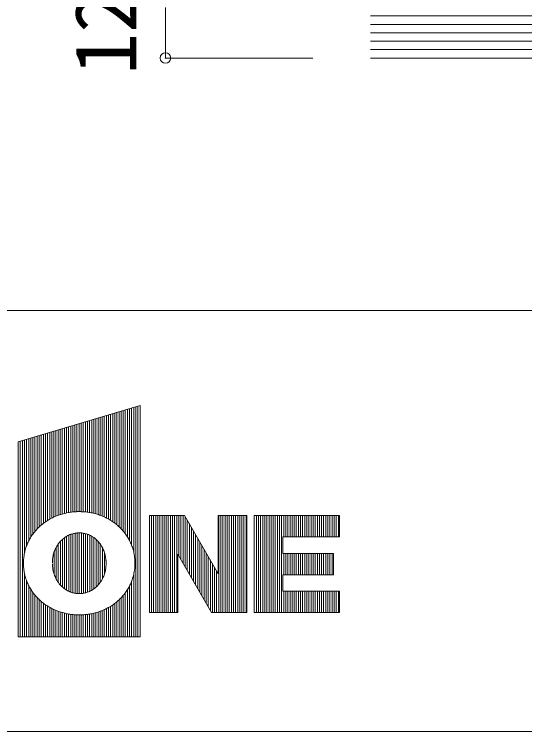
# Model space of a CAD drawing. Units: millimetres on the paper, with parts at other scales. Extents: x -489 to 198, y -138 to 282.
# Drawn here: x -82.07 to -57.85, y -138 to -103.92 of the extents above; entities that cross this region are included whole.
import ezdxf
from ezdxf.enums import TextEntityAlignment as Align

# ---------------------------------------------------------------- set-up
doc = ezdxf.new("R2010")
doc.units = ezdxf.units.MM
doc.header["$PDMODE"] = 32
doc.header["$PDSIZE"] = 0.5
for name, color, linetype, lineweight in [('0-3_仕上げ', 2, 'Continuous', 9), ('0-B_寸法', 7, 'Continuous', 9), ('F-0_補助線', 7, 'Continuous', 9), ('F-1_枠', 7, 'Continuous', 9)]:
    doc.layers.add(name, color=color, linetype=linetype, lineweight=lineweight)
doc.styles.add('ＭＳ ゴシック', font='')
doc.styles.get('ＭＳ ゴシック').set_extended_font_data('MS Gothic')

msp = doc.modelspace()

# ---------------------------------------------------------------- linework, layer by layer
at = {"layer": '0-3_仕上げ', "color": 7}
for p, q in [((-65.169, -104), (-18.669, -104)), ((-65.169, -104.4), (-18.669, -104.4)), ((-65.169, -104.8), (-18.669, -104.8)), ((-65.169, -105.2), (-18.669, -105.2)), ((-65.169, -105.6), (-18.669, -105.6))]:
    msp.add_line(p, q, dxfattribs=at)
at = {"layer": '0-3_仕上げ'}
msp.add_line((-65.169, -106), (-18.669, -106), dxfattribs=at)
at = {"layer": '0-B_寸法', "color": 4}
for q in [(-74.896, -103.6), (-67.896, -106)]:
    msp.add_line((-74.896, -106), q, dxfattribs=at)
at = {"layer": '0-B_寸法'}
msp.add_point((-74.896, -106), dxfattribs=at)
at = {"layer": 'F-0_補助線', "color": 3, "lineweight": 18}
msp.add_line((-197.2, -118), (197.8, -118), dxfattribs=at)
at = {"layer": 'F-0_補助線'}
for p, q in [((-76.601, -122.652), (-76.601, -128.924)), ((-76.501, -122.623), (-76.501, -129.147)), ((-76.402, -122.593), (-76.402, -129.47)), ((-76.302, -122.563), (-76.302, -133.5)), ((-76.202, -122.533), (-76.202, -133.5)), ((-76.102, -122.503), (-76.102, -133.5)), ((-77.798, -123.01), (-77.798, -127.8)), ((-77.698, -122.98), (-77.698, -127.848)), ((-77.599, -122.95), (-77.599, -127.901)), ((-77.499, -122.921), (-77.499, -127.96)), ((-77.399, -122.891), (-77.399, -128.025)), ((-77.299, -122.861), (-77.299, -128.097)), ((-77.2, -122.831), (-77.2, -128.176)), ((-77.1, -122.801), (-77.1, -128.265)), ((-77, -122.772), (-77, -128.364)), ((-76.9, -122.742), (-76.9, -128.475)), ((-76.801, -122.712), (-76.801, -128.602)), ((-76.701, -122.682), (-76.701, -128.749)), ((-78.895, -123.338), (-78.895, -127.55)), ((-78.795, -123.308), (-78.795, -127.553)), ((-78.696, -123.278), (-78.696, -127.561)), ((-78.596, -123.248), (-78.596, -127.573)), ((-78.496, -123.219), (-78.496, -127.588)), ((-78.396, -123.189), (-78.396, -127.606)), ((-78.297, -123.159), (-78.297, -127.628)), ((-78.197, -123.129), (-78.197, -127.654)), ((-78.097, -123.099), (-78.097, -127.684)), ((-77.997, -123.07), (-77.997, -127.719)), ((-77.898, -123.04), (-77.898, -127.757)), ((-79.992, -123.666), (-79.992, -127.723)), ((-79.892, -123.636), (-79.892, -127.689)), ((-79.793, -123.606), (-79.793, -127.658)), ((-79.693, -123.576), (-79.693, -127.632)), ((-79.593, -123.546), (-79.593, -127.608)), ((-79.493, -123.517), (-79.493, -127.589)), ((-79.394, -123.487), (-79.394, -127.573)), ((-79.294, -123.457), (-79.294, -127.563)), ((-79.194, -123.427), (-79.194, -127.555)), ((-79.095, -123.397), (-79.095, -127.55)), ((-78.995, -123.368), (-78.995, -127.548)), ((-81.189, -124.023), (-81.189, -128.618)), ((-81.089, -123.993), (-81.089, -128.489)), ((-80.99, -123.964), (-80.99, -128.376)), ((-80.89, -123.934), (-80.89, -128.276)), ((-80.79, -123.904), (-80.79, -128.187)), ((-80.69, -123.874), (-80.69, -128.106)), ((-80.591, -123.844), (-80.591, -128.033)), ((-80.491, -123.815), (-80.491, -127.967)), ((-80.391, -123.785), (-80.391, -127.908)), ((-80.291, -123.755), (-80.291, -127.854)), ((-80.192, -123.725), (-80.192, -127.805)), ((-80.092, -123.695), (-80.092, -127.762)), ((-81.887, -124.232), (-81.887, -133.5)), ((-81.787, -124.202), (-81.787, -133.5)), ((-81.688, -124.172), (-81.688, -133.5)), ((-81.588, -124.142), (-81.588, -129.532)), ((-81.488, -124.113), (-81.488, -129.178)), ((-81.388, -124.083), (-81.388, -128.948)), ((-81.289, -124.053), (-81.289, -128.768)), ((-75.658, -127.729), (-75.658, -132.346)), ((-75.558, -127.729), (-75.558, -132.346)), ((-75.459, -127.729), (-75.459, -132.346)), ((-75.359, -127.729), (-75.359, -132.346)), ((-75.259, -127.729), (-75.259, -132.346)), ((-75.159, -127.729), (-75.159, -132.346)), ((-75.06, -127.729), (-75.06, -132.346)), ((-74.96, -127.729), (-74.96, -132.346)), ((-74.86, -127.729), (-74.86, -132.346)), ((-74.76, -127.729), (-74.76, -132.346)), ((-74.661, -127.729), (-74.661, -132.346)), ((-74.561, -127.729), (-74.561, -132.346)), ((-74.461, -127.729), (-74.461, -132.346)), ((-74.361, -127.729), (-74.361, -132.346)), ((-74.262, -127.729), (-74.262, -129.661)), ((-74.162, -127.729), (-74.162, -129.833)), ((-74.062, -127.729), (-74.062, -130.006)), ((-73.963, -127.773), (-73.963, -130.179)), ((-72.367, -127.729), (-72.367, -132.346)), ((-72.267, -127.729), (-72.267, -132.346)), ((-72.167, -127.729), (-72.167, -132.346)), ((-72.068, -127.729), (-72.068, -132.346)), ((-71.968, -127.729), (-71.968, -132.346)), ((-71.868, -127.729), (-71.868, -132.346)), ((-71.768, -127.729), (-71.768, -132.346)), ((-71.669, -127.729), (-71.669, -132.346)), ((-71.569, -127.729), (-71.569, -132.346)), ((-71.469, -127.729), (-71.469, -132.346)), ((-71.369, -127.729), (-71.369, -132.346)), ((-71.27, -127.729), (-71.27, -132.346)), ((-71.17, -127.729), (-71.17, -132.346)), ((-71.07, -127.729), (-71.07, -132.346)), ((-70.68, -127.729), (-70.68, -132.346)), ((-70.58, -127.729), (-70.58, -132.346)), ((-70.481, -127.729), (-70.481, -132.346)), ((-70.381, -127.729), (-70.381, -132.346)), ((-70.281, -127.729), (-70.281, -132.346)), ((-70.181, -127.729), (-70.181, -132.346)), ((-70.082, -127.729), (-70.082, -132.346)), ((-69.982, -127.729), (-69.982, -132.346)), ((-69.882, -127.729), (-69.882, -132.346)), ((-69.782, -127.729), (-69.782, -132.346)), ((-69.683, -127.729), (-69.683, -132.346)), ((-69.583, -127.729), (-69.583, -132.346)), ((-69.483, -127.729), (-69.483, -132.346)), ((-69.383, -127.729), (-69.383, -132.346)), ((-69.284, -127.729), (-69.284, -128.744)), ((-69.184, -127.729), (-69.184, -128.744)), ((-69.084, -127.729), (-69.084, -128.744)), ((-68.984, -127.729), (-68.984, -128.744)), ((-68.885, -127.729), (-68.885, -128.744)), ((-68.785, -127.729), (-68.785, -128.744)), ((-68.685, -127.729), (-68.685, -128.744)), ((-68.586, -127.729), (-68.586, -128.744)), ((-68.486, -127.729), (-68.486, -128.744)), ((-68.386, -127.729), (-68.386, -128.744)), ((-68.286, -127.729), (-68.286, -128.744)), ((-68.187, -127.729), (-68.187, -128.744)), ((-68.087, -127.729), (-68.087, -128.744)), ((-67.987, -127.729), (-67.987, -128.744)), ((-67.887, -127.729), (-67.887, -128.744)), ((-67.788, -127.729), (-67.788, -128.744)), ((-67.688, -127.729), (-67.688, -128.744)), ((-67.588, -127.729), (-67.588, -128.744)), ((-67.488, -127.729), (-67.488, -128.744)), ((-67.389, -127.729), (-67.389, -128.744)), ((-67.289, -127.729), (-67.289, -128.744)), ((-67.189, -127.729), (-67.189, -128.744)), ((-67.09, -127.729), (-67.09, -128.744)), ((-66.99, -127.729), (-66.99, -128.744)), ((-66.89, -127.729), (-66.89, -128.744)), ((-66.79, -127.729), (-66.79, -128.744)), ((-66.691, -127.729), (-66.691, -128.744)), ((-73.863, -127.946), (-73.863, -130.351)), ((-73.763, -128.118), (-73.763, -130.524)), ((-73.663, -128.291), (-73.663, -130.697)), ((-79.686, -131.213), (-79.686, -128.785)), ((-79.586, -131.281), (-79.586, -128.718)), ((-79.486, -131.336), (-79.486, -128.665)), ((-79.387, -131.378), (-79.387, -128.626)), ((-79.287, -131.406), (-79.287, -128.597)), ((-79.187, -131.426), (-79.187, -128.573)), ((-79.088, -131.442), (-79.088, -128.561)), ((-78.988, -131.444), (-78.988, -128.558)), ((-78.888, -131.441), (-78.888, -128.561)), ((-78.788, -131.429), (-78.788, -128.576)), ((-78.689, -131.405), (-78.689, -128.595)), ((-78.589, -131.376), (-78.589, -128.623)), ((-78.489, -131.337), (-78.489, -128.665)), ((-78.389, -131.283), (-78.389, -128.72)), ((-78.29, -131.216), (-78.29, -128.787)), ((-73.564, -128.464), (-73.564, -130.869)), ((-73.464, -128.636), (-73.464, -131.042)), ((-79.985, -130.906), (-79.985, -129.09)), ((-79.885, -131.031), (-79.885, -128.965)), ((-79.786, -131.131), (-79.786, -128.866)), ((-78.19, -131.135), (-78.19, -128.868)), ((-78.09, -131.035), (-78.09, -128.967)), ((-77.99, -130.91), (-77.99, -129.092)), ((-73.364, -128.809), (-73.364, -131.215)), ((-73.264, -128.982), (-73.264, -131.387)), ((-80.185, -130.517), (-80.185, -129.481)), ((-80.085, -130.744), (-80.085, -129.253)), ((-77.891, -130.747), (-77.891, -129.254)), ((-73.165, -129.155), (-73.165, -131.56)), ((-73.065, -129.327), (-73.065, -131.733)), ((-77.791, -130.517), (-77.791, -129.49)), ((-72.965, -129.5), (-72.965, -131.905)), ((-72.865, -129.673), (-72.865, -132.078)), ((-69.284, -129.533), (-69.284, -130.548)), ((-69.184, -129.533), (-69.184, -130.548)), ((-69.084, -129.533), (-69.084, -130.548)), ((-68.984, -129.533), (-68.984, -130.548)), ((-68.885, -129.533), (-68.885, -130.548)), ((-68.785, -129.533), (-68.785, -130.548)), ((-68.685, -129.533), (-68.685, -130.548)), ((-68.586, -129.533), (-68.586, -130.548)), ((-68.486, -129.533), (-68.486, -130.548)), ((-68.386, -129.533), (-68.386, -130.548)), ((-68.286, -129.533), (-68.286, -130.548)), ((-68.187, -129.533), (-68.187, -130.548)), ((-68.087, -129.533), (-68.087, -130.548)), ((-67.987, -129.533), (-67.987, -130.548)), ((-67.887, -129.533), (-67.887, -130.548)), ((-67.788, -129.533), (-67.788, -130.548)), ((-67.688, -129.533), (-67.688, -130.548)), ((-67.588, -129.533), (-67.588, -130.548)), ((-67.488, -129.533), (-67.488, -130.548)), ((-67.389, -129.533), (-67.389, -130.548)), ((-67.289, -129.533), (-67.289, -130.548)), ((-67.189, -129.533), (-67.189, -130.548)), ((-67.09, -129.533), (-67.09, -130.548)), ((-66.99, -129.533), (-66.99, -130.548)), ((-72.766, -129.845), (-72.766, -132.25)), ((-72.666, -130.018), (-72.666, -132.346)), ((-81.588, -130.481), (-81.588, -133.5)), ((-72.566, -130.191), (-72.566, -132.346)), ((-72.467, -130.363), (-72.467, -132.346)), ((-81.488, -130.824), (-81.488, -133.5)), ((-76.402, -130.53), (-76.402, -133.5)), ((-81.388, -131.054), (-81.388, -133.5)), ((-76.601, -131.078), (-76.601, -133.5)), ((-76.501, -130.855), (-76.501, -133.5)), ((-81.289, -131.234), (-81.289, -133.5)), ((-81.189, -131.384), (-81.189, -133.5)), ((-81.089, -131.513), (-81.089, -133.5)), ((-76.9, -131.527), (-76.9, -133.5)), ((-76.801, -131.401), (-76.801, -133.5)), ((-76.701, -131.254), (-76.701, -133.5)), ((-69.284, -131.329), (-69.284, -132.346)), ((-69.184, -131.329), (-69.184, -132.346)), ((-69.084, -131.329), (-69.084, -132.346)), ((-68.984, -131.329), (-68.984, -132.346)), ((-68.885, -131.329), (-68.885, -132.346)), ((-68.785, -131.329), (-68.785, -132.346)), ((-68.685, -131.329), (-68.685, -132.346)), ((-68.586, -131.329), (-68.586, -132.346)), ((-68.486, -131.329), (-68.486, -132.346)), ((-68.386, -131.329), (-68.386, -132.346)), ((-68.286, -131.329), (-68.286, -132.346)), ((-68.187, -131.329), (-68.187, -132.346)), ((-68.087, -131.329), (-68.087, -132.346)), ((-67.987, -131.329), (-67.987, -132.346)), ((-67.887, -131.329), (-67.887, -132.346)), ((-67.788, -131.329), (-67.788, -132.346)), ((-67.688, -131.329), (-67.688, -132.346)), ((-67.588, -131.329), (-67.588, -132.346)), ((-67.488, -131.329), (-67.488, -132.346)), ((-67.389, -131.329), (-67.389, -132.346)), ((-67.289, -131.329), (-67.289, -132.346)), ((-67.189, -131.329), (-67.189, -132.346)), ((-67.09, -131.329), (-67.09, -132.346)), ((-66.99, -131.329), (-66.99, -132.346)), ((-66.89, -131.329), (-66.89, -132.346)), ((-66.79, -131.329), (-66.79, -132.346)), ((-66.691, -131.329), (-66.691, -132.346)), ((-80.99, -131.626), (-80.99, -133.5)), ((-80.89, -131.726), (-80.89, -133.5)), ((-80.79, -131.816), (-80.79, -133.5)), ((-77.2, -131.826), (-77.2, -133.5)), ((-77.1, -131.737), (-77.1, -133.5)), ((-77, -131.638), (-77, -133.5)), ((-80.69, -131.896), (-80.69, -133.5)), ((-80.591, -131.969), (-80.591, -133.5)), ((-80.491, -132.035), (-80.491, -133.5)), ((-80.391, -132.094), (-80.391, -133.5)), ((-80.291, -132.148), (-80.291, -133.5)), ((-80.192, -132.197), (-80.192, -133.5)), ((-77.798, -132.202), (-77.798, -133.5)), ((-77.698, -132.154), (-77.698, -133.5)), ((-77.599, -132.101), (-77.599, -133.5)), ((-77.499, -132.042), (-77.499, -133.5)), ((-77.399, -131.977), (-77.399, -133.5)), ((-77.299, -131.905), (-77.299, -133.5)), ((-80.092, -132.24), (-80.092, -133.5)), ((-79.992, -132.279), (-79.992, -133.5)), ((-79.892, -132.314), (-79.892, -133.5)), ((-79.793, -132.344), (-79.793, -133.5)), ((-79.693, -132.371), (-79.693, -133.5)), ((-79.593, -132.394), (-79.593, -133.5)), ((-79.493, -132.414), (-79.493, -133.5)), ((-79.394, -132.429), (-79.394, -133.5)), ((-79.294, -132.439), (-79.294, -133.5)), ((-79.194, -132.447), (-79.194, -133.5)), ((-79.095, -132.452), (-79.095, -133.5)), ((-78.995, -132.454), (-78.995, -133.5)), ((-78.895, -132.452), (-78.895, -133.5)), ((-78.795, -132.447), (-78.795, -133.5)), ((-78.696, -132.44), (-78.696, -133.5)), ((-78.596, -132.43), (-78.596, -133.5)), ((-78.496, -132.416), (-78.496, -133.5)), ((-78.396, -132.396), (-78.396, -133.5)), ((-78.297, -132.374), (-78.297, -133.5)), ((-78.197, -132.347), (-78.197, -133.5)), ((-78.097, -132.318), (-78.097, -133.5)), ((-77.997, -132.284), (-77.997, -133.5)), ((-77.898, -132.245), (-77.898, -133.5))]:
    msp.add_line(p, q, dxfattribs=at)
at = {"layer": 'F-0_補助線', "color": 3, "lineweight": 18}
msp.add_lwpolyline([(-197.2, 137), (197.8, 137), (197.8, -138), (-197.2, -138)], close=True, dxfattribs=at)
at = {"layer": 'F-0_補助線', "color": 2, "lineweight": 18}
msp.add_lwpolyline([(-112.2, -118), (-57.2, -118), (-57.2, -138), (-112.2, -138)], close=True, dxfattribs=at)
at = {"layer": 'F-1_枠'}
for points in [[(-81.887, -133.5), (-76.091, -133.5), (-76.091, -122.5), (-81.887, -124.232)], [(-72.387, -127.729), (-72.387, -130.501), (-73.988, -127.729), (-75.658, -127.729), (-75.658, -132.346), (-74.312, -132.346), (-74.312, -129.574), (-72.711, -132.346), (-71.04, -132.346), (-71.04, -127.729)], [(-66.639, -128.744), (-66.639, -127.729), (-70.68, -127.729), (-70.68, -132.346), (-66.639, -132.346), (-66.639, -131.329), (-69.333, -131.329), (-69.333, -130.548), (-66.928, -130.548), (-66.928, -129.533), (-69.333, -129.533), (-69.333, -128.744)]]:
    msp.add_lwpolyline(points, close=True, dxfattribs=at)
for points in [[(-80.748, -128.152), (-80.703, -128.116), (-80.657, -128.081), (-80.609, -128.046), (-80.561, -128.013), (-80.512, -127.981), (-80.463, -127.95), (-80.412, -127.92), (-80.361, -127.891), (-80.309, -127.863), (-80.256, -127.836), (-80.202, -127.81), (-80.147, -127.785), (-80.092, -127.762), (-80.036, -127.739), (-79.979, -127.718), (-79.922, -127.698), (-79.864, -127.679), (-79.805, -127.662), (-79.746, -127.645), (-79.686, -127.63), (-79.629, -127.616), (-79.573, -127.604), (-79.518, -127.593), (-79.465, -127.584), (-79.413, -127.576), (-79.363, -127.57), (-79.314, -127.565), (-79.267, -127.561), (-79.223, -127.557), (-79.183, -127.554), (-79.145, -127.552), (-79.111, -127.55), (-79.079, -127.549), (-79.051, -127.548), (-79.025, -127.548), (-79.001, -127.548), (-78.976, -127.548), (-78.95, -127.549), (-78.923, -127.549)], [(-78.923, -127.549), (-78.895, -127.55), (-78.867, -127.551), (-78.837, -127.551), (-78.807, -127.553), (-78.775, -127.554), (-78.74, -127.557), (-78.702, -127.56), (-78.661, -127.565), (-78.617, -127.57), (-78.571, -127.577), (-78.521, -127.584), (-78.469, -127.593), (-78.415, -127.602), (-78.36, -127.613), (-78.306, -127.626), (-78.25, -127.64), (-78.194, -127.655), (-78.138, -127.671), (-78.081, -127.69), (-78.024, -127.709), (-77.967, -127.73), (-77.911, -127.752), (-77.855, -127.775), (-77.8, -127.799), (-77.746, -127.824), (-77.693, -127.851), (-77.64, -127.878), (-77.588, -127.907), (-77.537, -127.936), (-77.487, -127.967), (-77.438, -127.999), (-77.39, -128.031), (-77.342, -128.065), (-77.295, -128.1), (-77.25, -128.135), (-77.205, -128.172), (-77.161, -128.21), (-77.118, -128.248), (-77.076, -128.288)], [(-81.631, -129.888), (-81.63, -129.861), (-81.629, -129.833), (-81.627, -129.803), (-81.624, -129.77), (-81.62, -129.735), (-81.615, -129.697), (-81.609, -129.656), (-81.602, -129.613), (-81.594, -129.567), (-81.585, -129.519), (-81.575, -129.469), (-81.563, -129.418), (-81.55, -129.367), (-81.535, -129.316), (-81.518, -129.264), (-81.5, -129.212), (-81.481, -129.159), (-81.46, -129.106), (-81.437, -129.053), (-81.414, -129.001), (-81.389, -128.949), (-81.363, -128.898), (-81.336, -128.848), (-81.307, -128.799), (-81.278, -128.75), (-81.247, -128.702), (-81.215, -128.655), (-81.182, -128.608), (-81.148, -128.562), (-81.112, -128.518), (-81.076, -128.474), (-81.039, -128.43), (-81, -128.388), (-80.961, -128.346), (-80.92, -128.305), (-80.878, -128.266), (-80.836, -128.227), (-80.793, -128.189), (-80.748, -128.152)], [(-77.076, -128.288), (-77.035, -128.328), (-76.995, -128.369), (-76.956, -128.411), (-76.918, -128.454), (-76.882, -128.498), (-76.846, -128.542), (-76.811, -128.588), (-76.777, -128.634), (-76.745, -128.681), (-76.714, -128.728), (-76.684, -128.777), (-76.655, -128.826), (-76.627, -128.876), (-76.6, -128.927), (-76.575, -128.978), (-76.55, -129.03), (-76.528, -129.082), (-76.506, -129.136), (-76.486, -129.189), (-76.467, -129.244), (-76.449, -129.299), (-76.432, -129.354), (-76.418, -129.407), (-76.404, -129.46), (-76.393, -129.51), (-76.383, -129.56), (-76.374, -129.608), (-76.367, -129.655), (-76.362, -129.7), (-76.358, -129.743), (-76.354, -129.784), (-76.351, -129.821), (-76.348, -129.856), (-76.346, -129.888), (-76.345, -129.917), (-76.344, -129.943), (-76.344, -129.966), (-76.344, -129.988), (-76.344, -130.011)], [(-80.263, -130.002), (-80.263, -129.964), (-80.261, -129.925), (-80.258, -129.885), (-80.255, -129.842), (-80.25, -129.797), (-80.244, -129.751), (-80.237, -129.702), (-80.229, -129.652), (-80.219, -129.601), (-80.206, -129.549), (-80.19, -129.496), (-80.171, -129.442), (-80.15, -129.388), (-80.126, -129.334), (-80.099, -129.279), (-80.069, -129.223), (-80.037, -129.168), (-80.003, -129.115), (-79.967, -129.064), (-79.928, -129.015), (-79.888, -128.968), (-79.846, -128.923), (-79.803, -128.881), (-79.757, -128.84), (-79.71, -128.802), (-79.663, -128.768), (-79.616, -128.736), (-79.569, -128.707), (-79.523, -128.682), (-79.476, -128.66), (-79.429, -128.64), (-79.382, -128.624), (-79.337, -128.611), (-79.295, -128.599), (-79.255, -128.588), (-79.219, -128.58), (-79.186, -128.573), (-79.156, -128.567), (-79.129, -128.564)], [(-79.129, -128.564), (-79.105, -128.562), (-79.083, -128.561), (-79.061, -128.56), (-79.04, -128.56), (-79.019, -128.559), (-78.998, -128.559), (-78.978, -128.558), (-78.958, -128.558), (-78.938, -128.558), (-78.918, -128.559), (-78.893, -128.56), (-78.866, -128.563), (-78.836, -128.568), (-78.802, -128.573), (-78.765, -128.58), (-78.725, -128.588), (-78.681, -128.597), (-78.636, -128.608), (-78.59, -128.623), (-78.543, -128.641), (-78.496, -128.662), (-78.449, -128.686), (-78.401, -128.713), (-78.352, -128.743), (-78.303, -128.777), (-78.254, -128.813), (-78.208, -128.852), (-78.163, -128.892), (-78.119, -128.935), (-78.078, -128.98), (-78.039, -129.028), (-78.001, -129.077), (-77.965, -129.129), (-77.932, -129.182), (-77.901, -129.234), (-77.873, -129.287), (-77.848, -129.34), (-77.825, -129.393), (-77.805, -129.446)], [(-77.805, -129.446), (-77.788, -129.499), (-77.774, -129.552), (-77.761, -129.603), (-77.751, -129.651), (-77.741, -129.695), (-77.734, -129.736), (-77.727, -129.774), (-77.723, -129.808), (-77.719, -129.839), (-77.718, -129.867), (-77.717, -129.892), (-77.716, -129.917), (-77.715, -129.942), (-77.715, -129.966), (-77.714, -129.989), (-77.714, -130.013), (-77.714, -130.035), (-77.714, -130.058), (-77.714, -130.081), (-77.716, -130.109), (-77.719, -130.14), (-77.723, -130.175), (-77.727, -130.213), (-77.733, -130.255), (-77.74, -130.3), (-77.748, -130.35), (-77.758, -130.401), (-77.771, -130.453), (-77.787, -130.505), (-77.805, -130.559), (-77.827, -130.612), (-77.851, -130.667), (-77.878, -130.722), (-77.907, -130.778), (-77.939, -130.833), (-77.973, -130.886), (-78.009, -130.937), (-78.047, -130.985), (-78.087, -131.032)], [(-80.998, -131.617), (-81.039, -131.572), (-81.078, -131.526), (-81.116, -131.48), (-81.153, -131.432), (-81.189, -131.384), (-81.224, -131.335), (-81.257, -131.285), (-81.289, -131.234), (-81.32, -131.182), (-81.35, -131.129), (-81.378, -131.076), (-81.404, -131.022), (-81.43, -130.967), (-81.454, -130.911), (-81.476, -130.855), (-81.498, -130.798), (-81.517, -130.74), (-81.535, -130.683), (-81.552, -130.627), (-81.567, -130.572), (-81.58, -130.519), (-81.591, -130.467), (-81.6, -130.416), (-81.608, -130.367), (-81.614, -130.319), (-81.618, -130.274), (-81.623, -130.231), (-81.626, -130.192), (-81.629, -130.155), (-81.631, -130.121), (-81.633, -130.091), (-81.634, -130.063), (-81.634, -130.039), (-81.634, -130.016), (-81.634, -129.992), (-81.633, -129.967), (-81.633, -129.941), (-81.632, -129.915), (-81.631, -129.888)], [(-79.506, -131.327), (-79.555, -131.3), (-79.605, -131.269), (-79.656, -131.235), (-79.707, -131.198), (-79.757, -131.157), (-79.805, -131.114), (-79.851, -131.069), (-79.895, -131.021), (-79.936, -130.971), (-79.976, -130.919), (-80.014, -130.865), (-80.049, -130.808), (-80.082, -130.75), (-80.112, -130.693), (-80.138, -130.636), (-80.162, -130.58), (-80.182, -130.525), (-80.2, -130.47), (-80.214, -130.416), (-80.225, -130.363), (-80.234, -130.311), (-80.242, -130.261), (-80.248, -130.213), (-80.254, -130.167), (-80.258, -130.122), (-80.261, -130.08), (-80.263, -130.04)], [(-76.344, -130.011), (-76.344, -130.035), (-76.345, -130.059), (-76.346, -130.085), (-76.346, -130.111), (-76.347, -130.138), (-76.349, -130.165), (-76.35, -130.195), (-76.353, -130.227), (-76.357, -130.261), (-76.361, -130.299), (-76.367, -130.339), (-76.374, -130.382), (-76.382, -130.428), (-76.391, -130.476), (-76.401, -130.526), (-76.412, -130.576), (-76.426, -130.627), (-76.44, -130.679), (-76.457, -130.73), (-76.474, -130.783), (-76.494, -130.836), (-76.515, -130.889), (-76.537, -130.942), (-76.56, -130.994), (-76.585, -131.046), (-76.611, -131.097), (-76.638, -131.148), (-76.667, -131.197), (-76.696, -131.246), (-76.727, -131.295), (-76.759, -131.342), (-76.792, -131.389), (-76.826, -131.435), (-76.861, -131.48), (-76.898, -131.524), (-76.935, -131.568), (-76.974, -131.61), (-77.013, -131.652), (-77.054, -131.693)], [(-78.087, -131.032), (-78.129, -131.077), (-78.172, -131.119), (-78.218, -131.16), (-78.265, -131.198), (-78.311, -131.232), (-78.358, -131.264), (-78.405, -131.293), (-78.451, -131.318), (-78.498, -131.341), (-78.545, -131.36), (-78.592, -131.377), (-78.637, -131.39), (-78.679, -131.403), (-78.718, -131.413), (-78.755, -131.422), (-78.788, -131.429), (-78.818, -131.434), (-78.845, -131.438), (-78.87, -131.44), (-78.892, -131.441), (-78.914, -131.442), (-78.936, -131.443), (-78.958, -131.443), (-78.979, -131.444), (-79, -131.444), (-79.021, -131.444), (-79.042, -131.444), (-79.064, -131.443), (-79.089, -131.441), (-79.118, -131.438), (-79.15, -131.433), (-79.186, -131.427), (-79.225, -131.419), (-79.267, -131.41), (-79.313, -131.4), (-79.36, -131.387), (-79.408, -131.37), (-79.457, -131.35), (-79.506, -131.327)], [(-78.989, -132.454), (-79.024, -132.454), (-79.062, -132.453), (-79.102, -132.452), (-79.144, -132.45), (-79.188, -132.447), (-79.234, -132.444), (-79.281, -132.44), (-79.331, -132.436), (-79.383, -132.43), (-79.436, -132.423), (-79.49, -132.414), (-79.546, -132.404), (-79.604, -132.392), (-79.663, -132.378), (-79.723, -132.363), (-79.785, -132.346), (-79.847, -132.328), (-79.909, -132.308), (-79.97, -132.287), (-80.03, -132.265), (-80.089, -132.242), (-80.147, -132.217), (-80.205, -132.191), (-80.261, -132.163), (-80.317, -132.135), (-80.372, -132.105), (-80.426, -132.074), (-80.479, -132.042), (-80.532, -132.009), (-80.583, -131.974), (-80.633, -131.939), (-80.682, -131.902), (-80.731, -131.865), (-80.778, -131.826), (-80.824, -131.786), (-80.869, -131.745), (-80.913, -131.704), (-80.956, -131.661), (-80.998, -131.617)], [(-77.054, -131.693), (-77.095, -131.733), (-77.138, -131.772), (-77.181, -131.81), (-77.226, -131.847), (-77.271, -131.884), (-77.317, -131.919), (-77.364, -131.953), (-77.413, -131.987), (-77.462, -132.019), (-77.511, -132.05), (-77.562, -132.08), (-77.613, -132.11), (-77.666, -132.138), (-77.719, -132.165), (-77.773, -132.191), (-77.828, -132.215), (-77.883, -132.239), (-77.939, -132.262), (-77.996, -132.283), (-78.053, -132.303), (-78.111, -132.322), (-78.17, -132.34), (-78.23, -132.356), (-78.289, -132.372), (-78.347, -132.386), (-78.403, -132.398), (-78.458, -132.409), (-78.511, -132.418), (-78.563, -132.426), (-78.614, -132.432), (-78.663, -132.437), (-78.71, -132.441), (-78.756, -132.445), (-78.799, -132.448), (-78.841, -132.45), (-78.881, -132.452), (-78.919, -132.453), (-78.955, -132.454), (-78.989, -132.454)]]:
    msp.add_lwpolyline(points, dxfattribs=at)

# ---------------------------------------------------------------- texts
at = {"layer": '0-B_寸法', "style": 'ＭＳ ゴシック'}
msp.add_text('12', height=2.933, rotation=90, dxfattribs=at).set_placement((-75.396, -106.8), align=Align.BOTTOM_LEFT)

doc.saveas('drawing.dxf')
